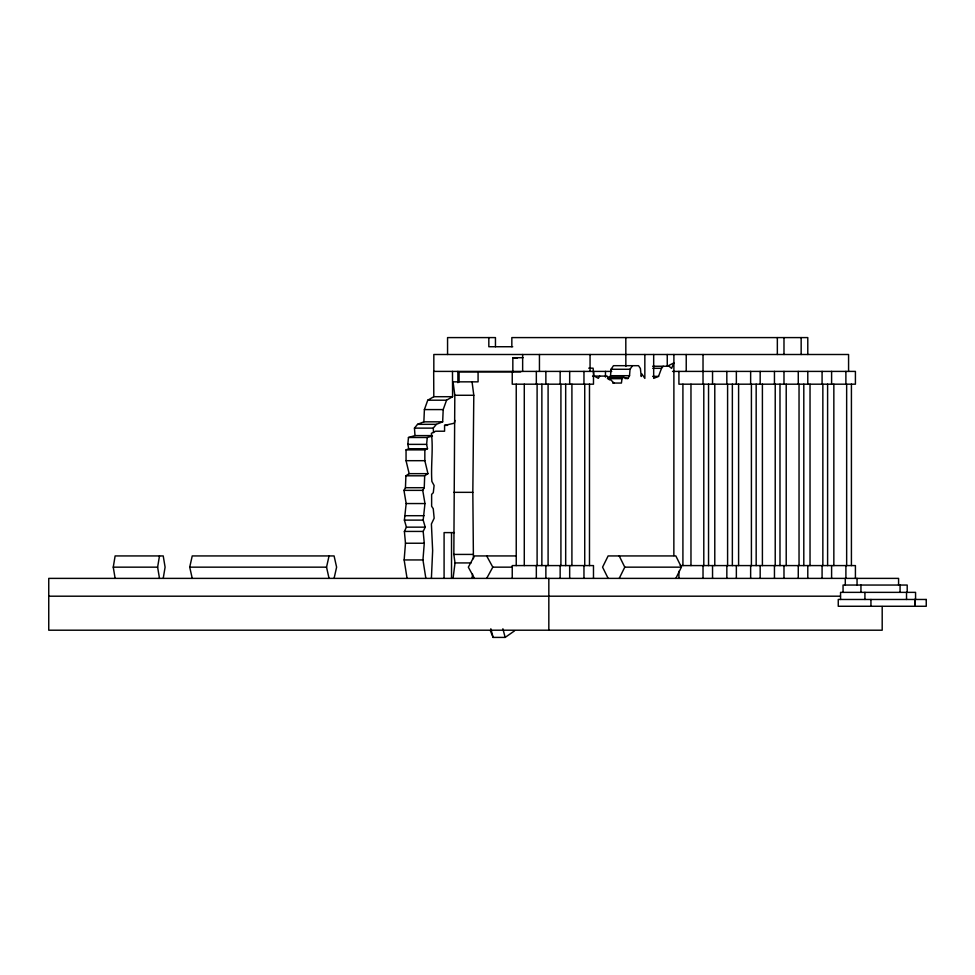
<?xml version="1.0" encoding="UTF-8"?>
<svg xmlns="http://www.w3.org/2000/svg" width="975" height="975" viewBox="0 0 975 975"><rect width="100%" height="100%" fill="white"/><g stroke="black" fill="none" stroke-linecap="round" stroke-linejoin="round"><path stroke-width="1.46" d="M900.071 592.361L900.071 585.049M453.07 578.382L455.02 562.928L453.838 554.422L454.813 395.277L453.07 381.847L478.079 381.847L478.079 371.914M473.423 558.675L472.826 492.338L473.801 395.277L472.058 381.847M914.867 599.467L914.782 605.719M407.062 578.382L404.15 559.942L405.478 543.233L404.393 531.424L406.404 527.158L404.393 520.114L406.173 503.551L403.955 490.364L405.454 487.707L405.893 475.8L409.147 473.655L427.952 473.655L424.844 460.688L424.844 449.877L427.501 448.732L426.623 444.368L427.257 437.495L432.473 435.983M425.856 578.382L422.955 559.942L424.271 543.233L423.187 531.424L425.21 527.158L423.187 520.114L424.966 503.551L422.748 490.364L424.247 487.707L424.686 475.8L427.952 473.655M409.147 473.655L406.051 460.688L406.051 449.877L408.708 448.732L407.83 444.368L408.464 437.495L414.984 435.606L414.46 428.122L417.556 424.332L423.869 421.834L424.393 409.585L427.757 400.201L433.802 396.703L452.595 396.703L452.485 371.402M431.401 578.382L432.644 550.619L431.401 523.977L434.155 518.225L433.253 508.731L431.633 506.257L431.633 494.349L433.29 492.716L434.107 485.501L431.864 481.394C430.743 465.343 433.4 449.329 431.401 433.327L435.618 431.218L444.576 431.218L444.576 425.356L454.374 423.211L454.898 420.444M417.556 424.332L436.361 424.332L442.662 421.834L443.198 409.585L446.55 400.201L452.595 396.703M609.497 377.569L610.533 375.704L611.045 369.269L613.47 365.686L638.527 365.686L640.392 368.489L641.233 376.496L641.879 373.961L644.841 378.385L644.841 354.498M625.048 378.495L627.973 378.495L629.533 375.704L630.033 369.269L632.47 365.686M472.058 578.382L472.595 574.165M627.973 378.495L623.622 377.227L621.989 378.678L621.428 383.053L612.653 383.053M115.123 578.382L113.258 567.158L115.123 555.933L163.227 555.933L165.092 567.158L163.227 578.382M159.486 578.382L157.621 567.158L159.486 555.933M192.233 578.382L189.723 567.158L192.233 555.933L334.084 555.933L336.607 567.158L334.084 578.382M329.05 578.382L326.54 567.158L329.05 555.933M653.677 354.498L653.677 378.385L658.539 376.374L661.513 368.318L663.207 366.247M619.222 578.382L624.78 567.158L619.222 555.933M675.846 578.382L681.391 567.158L675.846 555.933L608.132 555.933L602.574 567.158L608.132 578.382M486.683 578.382L492.802 567.158L486.683 555.933M599.71 376.094L598.321 378.324L593.909 375.911L593.092 368.172L588.717 368.172M433.57 432.607L433.253 428.122L436.361 424.332M490.437 630.862L493.106 637.406L505.16 637.406L514.532 630.862M512.728 346.734L488.828 346.734L488.828 337.594M512.838 371.962L512.838 357.703L523.063 357.703M652.653 366.247L668.972 366.247L671.617 368.355L673.859 362.932L667.253 366.247L667.253 354.498M652.75 368.318L661.513 368.318M611.045 369.269L630.033 369.269M611.727 371.402L433.68 371.402L433.802 396.703M672.555 371.402L855.416 371.402L855.416 384.187L678.917 384.187L678.917 371.402M520.735 371.914L459.091 371.914L459.091 381.847M610.533 375.704L629.533 375.704M592.581 376.094L607.193 376.094L609.399 379.836L610.716 379.836L614.043 383.053M652.689 376.374L658.539 376.374M607.547 377.227L623.622 377.227M607.388 378.678L621.989 378.678M454.813 395.277L473.801 395.277M427.757 400.201L446.55 400.201M424.393 409.585L443.198 409.585M423.869 421.834L442.662 421.834M444.576 425.356L447.549 425.356M414.46 428.122L433.253 428.122M414.984 435.606L432.327 435.606M408.464 437.495L427.257 437.495M407.83 444.368L426.623 444.368M408.708 448.732L427.501 448.732M406.051 449.877L424.844 449.877M406.051 460.688L424.844 460.688M405.893 475.8L424.686 475.8M405.454 487.707L424.247 487.707M403.955 490.364L422.748 490.364M453.838 492.338L472.826 492.338M406.173 503.551L424.966 503.551M405.234 515.702L424.028 515.702M404.393 520.114L423.187 520.114M406.404 527.158L425.21 527.158M404.393 531.424L423.187 531.424M454.411 532.606L444.088 532.606L444.088 578.382M405.478 543.233L424.271 543.233M453.838 554.422L472.826 554.422M516.153 555.933L474.447 555.933L468.329 567.158L474.447 578.382M404.15 559.942L422.955 559.942M455.02 562.928L471.096 562.928M680.282 565.585L855.416 565.585L855.416 578.382M113.258 567.158L157.621 567.158M189.723 567.158L326.54 567.158M492.802 567.158L511.948 567.158M624.78 567.158L681.391 567.158M48.75 596.2L840.438 596.2M512.838 357.703L517.225 358.227M502.881 628.765L505.16 637.406M490.827 628.765L493.106 637.406M915.562 599.467L915.562 592.361L840.56 592.361L840.56 599.467M907.201 592.361L907.201 585.049L843.058 585.049L843.058 592.361M906.531 592.361L906.531 599.467M898.584 585.049L898.584 578.382L48.75 578.382L48.75 630.203L882.192 630.203L882.192 606.548M870.943 599.467L870.943 606.267M864.922 592.361L864.922 599.467M860.949 585.049L860.949 592.361M857.049 578.382L857.049 585.049M851.419 384.187L851.419 565.585M848.579 371.402L848.579 354.498L433.826 354.498L433.826 371.402M846.653 384.187L846.653 565.585M845.886 371.402L845.886 384.187M845.898 565.585L845.898 578.382M845.288 578.382L845.288 585.049M833.844 384.187L833.844 565.585M831.602 371.402L831.602 384.187M831.602 565.585L831.602 578.382M827.604 384.187L827.604 565.585M822.851 384.187L822.851 565.585M822.083 371.402L822.083 384.187M822.083 565.585L822.083 578.382M810.03 384.187L810.03 565.585M807.787 354.498L807.787 337.594L511.838 337.594L511.838 346.734M807.787 371.402L807.787 384.187M807.787 565.585L807.787 578.382M803.802 384.187L803.802 565.585M801.158 337.594L801.158 354.498M799.037 384.187L799.037 565.585M798.269 371.402L798.269 384.187M798.269 565.585L798.269 578.382M786.216 384.187L786.216 565.585M783.985 337.594L783.985 354.498M783.985 371.402L783.985 384.187M783.985 565.585L783.985 578.382M779.988 384.187L779.988 565.585M777.343 337.594L777.343 354.498M775.223 384.187L775.223 565.585M774.455 371.402L774.455 384.187M774.455 565.585L774.455 578.382M762.401 384.187L762.401 565.585M760.171 371.402L760.171 384.187M760.171 565.585L760.171 578.382M756.173 384.187L756.173 565.585M751.408 384.187L751.408 565.585M750.64 371.402L750.64 384.187M750.64 565.585L750.64 578.382M738.599 384.187L738.599 565.585M736.357 371.402L736.357 384.187M736.357 565.585L736.357 578.382M732.359 384.187L732.359 565.585M727.594 384.187L727.594 565.585M726.826 371.402L726.826 384.187M726.838 565.585L726.838 578.382M714.785 384.187L714.785 565.585M712.542 371.402L712.542 384.187M712.542 565.585L712.542 578.382M708.545 384.187L708.545 565.585M703.792 384.187L703.792 565.585M703.024 354.498L703.024 384.187M703.024 565.585L703.024 578.382M690.97 384.187L690.97 565.585M686.229 354.498L686.229 371.402M682.914 384.187L682.914 565.585M678.917 571.277L678.917 578.382M673.896 354.498L673.859 555.592M625.804 337.594L625.852 366.442M605.475 371.402L605.475 377.081M593.482 371.402L593.482 384.187L512.241 384.187L512.241 371.402M593.482 578.382L593.482 565.585L512.241 565.585L512.241 578.382M590.058 354.498L590.058 371.402M589.485 384.187L589.485 565.585M584.732 384.187L584.732 565.585M583.964 371.402L583.964 384.187M583.964 565.585L583.964 578.382M571.911 384.187L571.911 565.585M569.668 371.402L569.668 384.187M569.668 565.585L569.668 578.382M565.683 384.187L565.683 565.585M560.918 384.187L560.918 565.585M560.15 371.402L560.15 384.187M560.15 565.585L560.15 578.382M548.827 578.382L548.827 630.203M548.096 384.187L548.096 565.585M545.866 371.402L545.866 384.187M545.866 565.585L545.866 578.382M541.868 384.187L541.868 565.585M539.443 354.498L539.443 371.402M537.103 384.187L537.103 565.585M536.335 371.402L536.335 384.187M536.335 565.585L536.335 578.382M524.282 384.187L524.282 565.585M522.649 354.498L522.649 371.402M516.238 384.187L516.238 565.585M495.458 346.734L495.458 337.594L447.562 337.594L447.562 354.498M457.884 371.402L457.884 382.663M451.523 532.606L451.523 578.382M915.037 599.467L914.867 606.267L915.037 599.467M926.25 599.467L838.256 599.467L838.256 606.267L926.25 606.267L926.25 599.467"/></g></svg>
